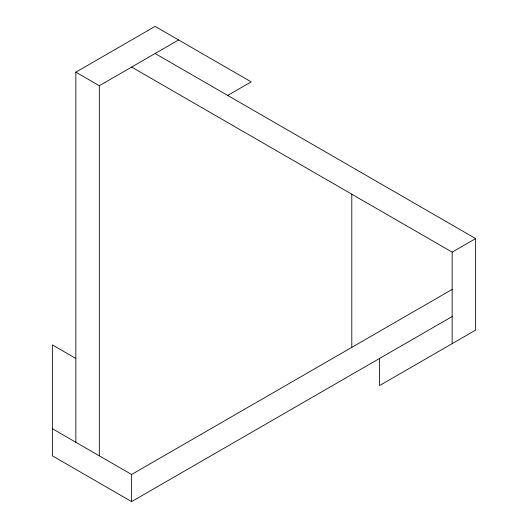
<?xml version="1.0" encoding="UTF-8"?>
<svg xmlns="http://www.w3.org/2000/svg" width="528" height="528" viewBox="0 0 528 528"><rect width="100%" height="100%" fill="white"/><g stroke="black" fill="none" stroke-linecap="round" stroke-linejoin="round"><path stroke-width="0.79" d="M75.847 442.279L75.847 72.164L155.107 26.4L251.189 81.873L227.7 95.429M99.33 455.836L99.33 85.721L178.596 39.956M131.624 67.076L452.153 252.133L475.642 238.577L475.642 330.099L379.559 385.572L379.559 358.453M52.358 428.716L131.624 474.481L452.153 289.423M75.847 358.453L52.358 344.896L52.358 455.836L131.624 501.6L452.153 316.543M155.107 53.519L475.642 238.577M75.847 72.164L99.33 85.721M452.153 252.133L452.153 343.662M351.8 194.198L351.8 347.365M131.624 474.481L131.624 501.6"/></g></svg>
